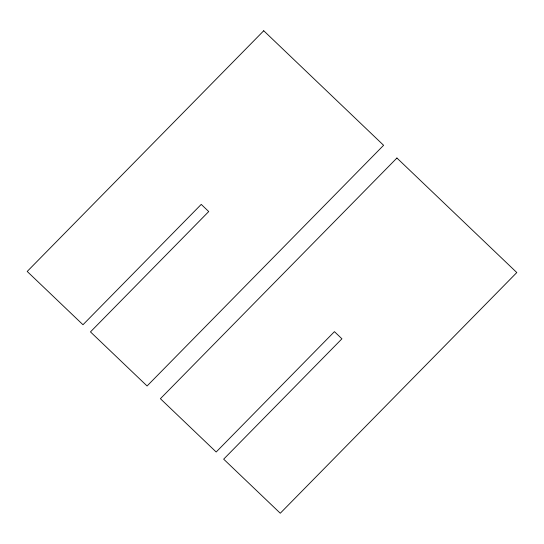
<?xml version="1.0" encoding="UTF-8"?>
<svg xmlns="http://www.w3.org/2000/svg" width="544" height="544" viewBox="0 0 544 544"><rect width="100%" height="100%" fill="white"/><g stroke="black" fill="none" stroke-linecap="round" stroke-linejoin="round"><path stroke-width="0.82" d="M263.724 30.763L27.2 271.449L82.98 324.741L201.239 204.394L208.733 211.555L90.467 331.894L147.077 385.982L383.602 145.296L263.724 30.763M396.923 158.018L160.398 398.704L216.179 451.996L334.438 331.65L341.931 338.81L223.666 459.156L280.276 513.237L516.8 272.551L396.923 158.018"/></g></svg>
